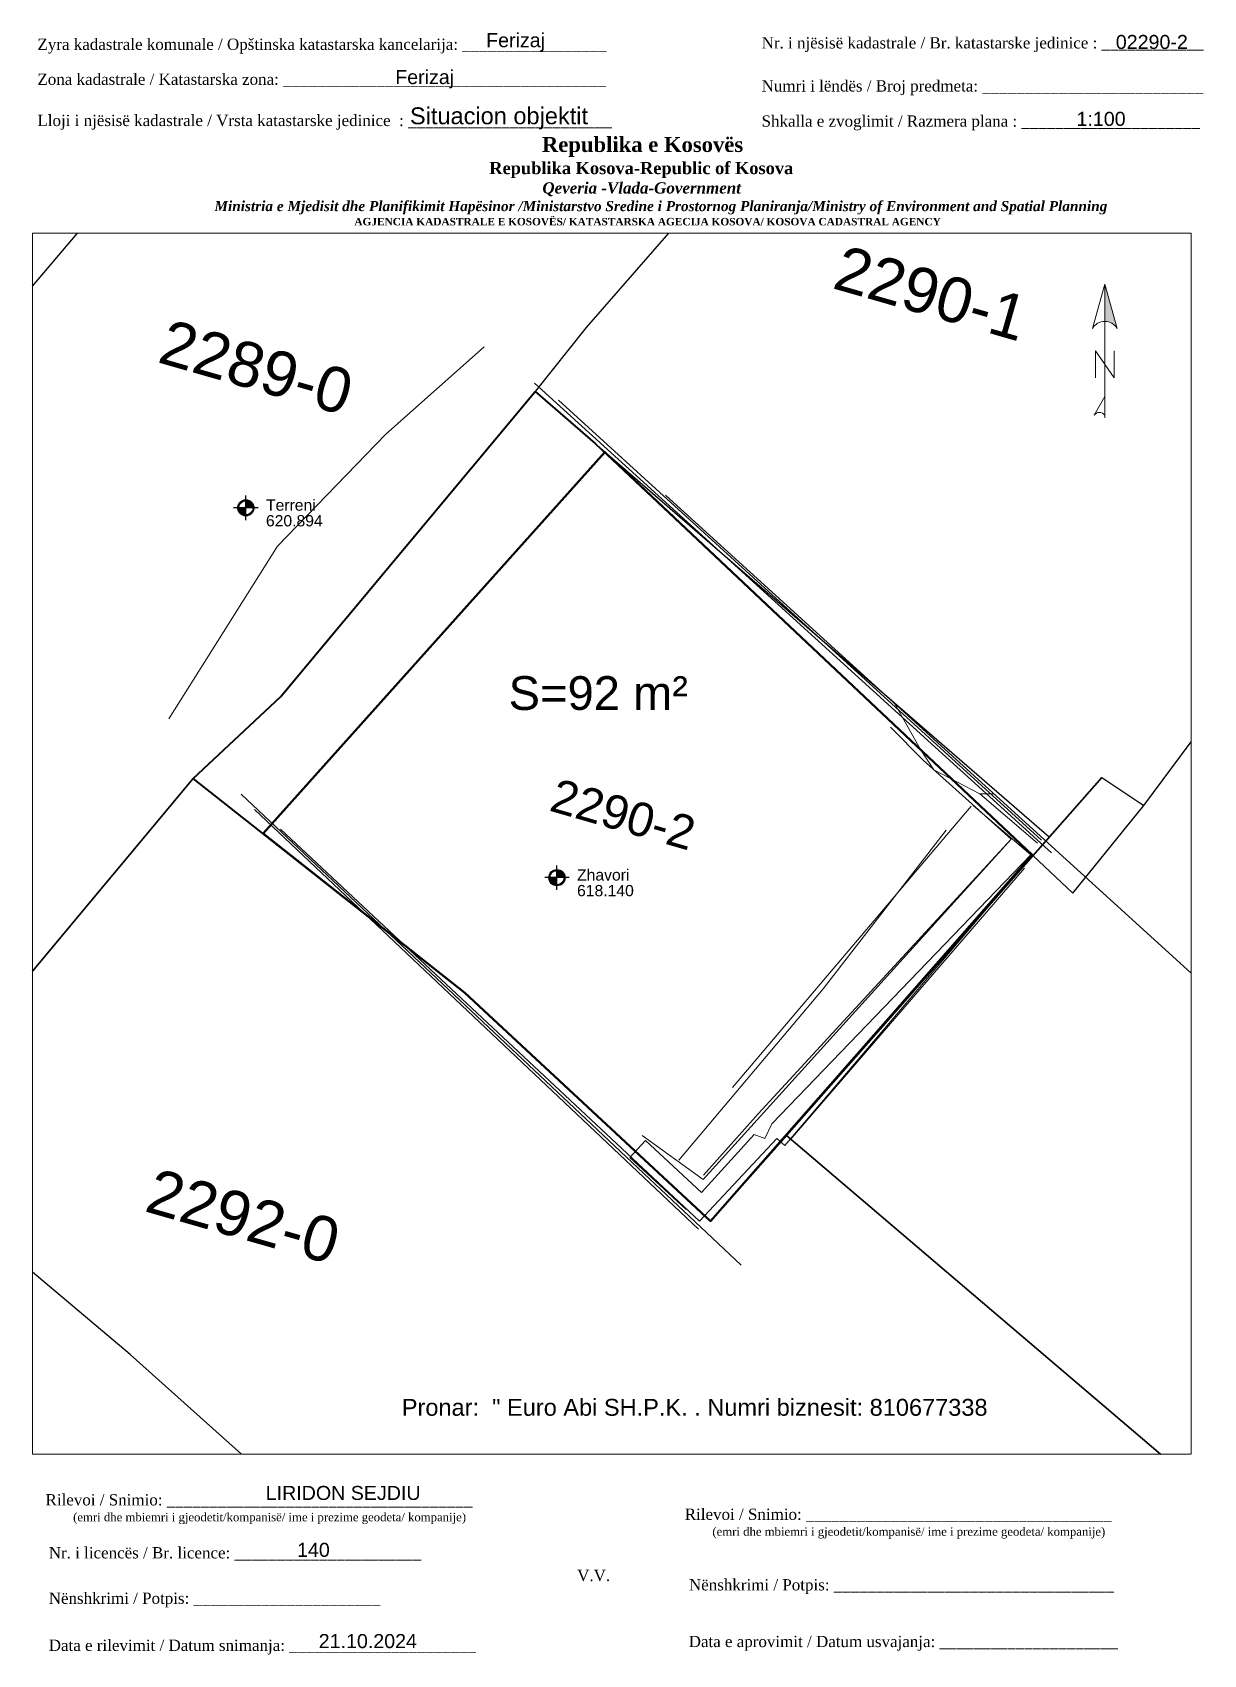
# Paper-space layout 'Layout1' of a CAD drawing. Header units: metres, sheet in millimetres. Extents: x 0 to 209, y 2 to 291.
# The model-space entities are those that its viewports show. They can reach past a viewport. Long polylines and large blocks are cut down to what shows.
import ezdxf

# ---------------------------------------------------------------- set-up
doc = ezdxf.new("R2010")
doc.units = ezdxf.units.M
doc.layers.get('0').update_dxf_attribs({"lineweight": 0})
for name, color, linetype, lineweight in [('0_Pen_No__20', 1, 'Continuous', 0), ('bodrumi', 170, 'Continuous', 0), ('burimi', 5, 'Continuous', 0), ('burimi mod', 6, 'Continuous', 0), ('germimi vija', 64, 'Continuous', 0), ('Korniza e jashtme', 7, 'Continuous', 0), ('objekt', 33, 'Continuous', 0), ('perdhesa', 1, 'Continuous', 0), ('pilotat', 4, 'Continuous', 0), ('trau pilotit', 204, 'Continuous', 0)]:
    doc.layers.add(name, color=color, linetype=linetype, lineweight=lineweight)
doc.layers.add('betoni', color=7, linetype='Continuous', lineweight=0, true_color=0x4d4d4d)
for name, color, linetype in [('Nr Parceles Baze', 7, 'Continuous'), ('parcela', 7, 'Continuous'), ('parcela baze', 7, 'Continuous'), ('Pikat', 7, 'Continuous')]:
    doc.layers.add(name, color=color, linetype=linetype)
doc.styles.get("Standard").update_dxf_attribs({"font": 'arial.ttf'})

# ---------------------------------------------------------------- blocks, each defined once
blk = doc.blocks.new('*U43')
at = {"linetype": 'ByBlock', "lineweight": -2}
blk.add_hatch(color=0, dxfattribs=at).paths.add_polyline_path([(0, 562), (0, 301, -0.269143), (87, 250)])
at = {"color": 0, "linetype": 'ByBlock', "lineweight": -2}
for points in [[(87, 250, 0.580323), (-87, 250), (0, 562), (87, 250), (0, 562), (0, 300)], [(0, -356, 0.5), (-75, -356), (0, -225)]]:
    blk.add_lwpolyline(points, format="xyb", dxfattribs=at)
for points in [[(0, -375), (0, 562)], [(-66, -94), (-66, 94), (66, -94), (66, 94)]]:
    blk.add_lwpolyline(points, dxfattribs=at)

msp = doc.modelspace()

# ---------------------------------------------------------------- hatches: boundary and pattern name
at = {"layer": 'Nr Parceles Baze'}
h = msp.add_hatch(color=256, dxfattribs=at)
h.dxf.hatch_style = 1
h.paths.add_polyline_path([(7512532.977, 4692089.896), (7512532.977, 4692089.769), (7512533.104, 4692089.769, 0.414214)])
h.paths.add_polyline_path([(7512532.977, 4692089.769), (7512532.85, 4692089.769, 0.414214), (7512532.977, 4692089.642)])
h = msp.add_hatch(color=256, dxfattribs=at)
h.dxf.hatch_style = 1
h.paths.add_polyline_path([(7512538.511, 4692083.32), (7512538.511, 4692083.193), (7512538.638, 4692083.193, 0.414214)])
h.paths.add_polyline_path([(7512538.511, 4692083.193), (7512538.384, 4692083.193, 0.414214), (7512538.511, 4692083.066)])

# ---------------------------------------------------------------- linework, layer by layer
at = {"layer": '0_Pen_No__20', "lineweight": 40, "flags": 128}
msp.add_lwpolyline([(7512538.122, 4692091.836), (7512539.19, 4692090.911), (7512546.978, 4692083.586), (7512542.592, 4692078.606), (7512541.242, 4692077.086), (7512536.872, 4692081.146), (7512532.042, 4692084.956), (7512533.592, 4692086.406)], close=True, dxfattribs=at)
at = {"layer": 'betoni', "flags": 128}
for points, elevation in [([(7512546.032, 4692084.682), (7512547.06, 4692083.804)], 622.155), ([(7512541.637, 4692079.46), (7512545.883, 4692084.464)], 621.596), ([(7512545.914, 4692084.477), (7512546.942, 4692083.599)], 622.048), ([(7512546.591, 4692083.88), (7512542.088, 4692078.993)], 622.044), ([(7512542.336, 4692078.814), (7512546.942, 4692083.599)], 622.204), ([(7512542.088, 4692078.993), (7512541.117, 4692077.906)], 622.217), ([(7512542.208, 4692078.556), (7512542.336, 4692078.814)], 622.189), ([(7512540.084, 4692078.518), (7512539.806, 4692078.217)], 622.141), ([(7512541.085, 4692077.595), (7512540.084, 4692078.518)], 622.189), ([(7512541.085, 4692077.595), (7512542.021, 4692078.628), (7512542.208, 4692078.556)], 622.189), ([(7512540.807, 4692077.294), (7512539.806, 4692078.217)], 622.189)]:
    msp.add_lwpolyline(points, dxfattribs=dict(at, elevation=elevation))
at = {"layer": 'bodrumi', "flags": 128}
for points, elevation in [([(7512540.444, 4692089.994), (7512577.445, 4692056.364)], 620.409), ([(7512545.215, 4692085.112), (7512544.979, 4692085.471), (7512544.516, 4692086.293)], 619.891), ([(7512545.215, 4692085.112), (7512546.032, 4692084.682), (7512546.288, 4692084.682)], 619.891), ([(7512541.788, 4692076.304), (7512532.894, 4692084.676)], 620.175)]:
    msp.add_lwpolyline(points, dxfattribs=dict(at, elevation=elevation))
at = {"layer": 'burimi', "lineweight": 50, "flags": 128}
msp.add_lwpolyline([(7512541.242, 4692077.086), (7512536.872, 4692081.146), (7512533.284, 4692083.977), (7512539.364, 4692090.761), (7512546.966, 4692083.597)], close=True, dxfattribs=at)
at = {"layer": 'burimi', "elevation": 620.41, "flags": 128}
msp.add_lwpolyline([(7512540.443, 4692089.995), (7512577.443, 4692056.365)], dxfattribs=at)
at = {"layer": 'burimi mod', "lineweight": 30, "flags": 128}
msp.add_lwpolyline([(7512539.19, 4692090.911), (7512547.688, 4692082.918), (7512548.952, 4692084.476)], dxfattribs=at)
at = {"layer": 'germimi vija', "elevation": 621.098, "flags": 128}
msp.add_lwpolyline([(7512531.606, 4692086.018), (7512533.537, 4692089.085), (7512535.468, 4692091.081), (7512537.214, 4692092.633)], dxfattribs=at)
at = {"layer": 'Nr Parceles Baze', "flags": 128}
for points in [[(7512533.195, 4692089.769), (7512532.758, 4692089.769)], [(7512532.977, 4692089.551), (7512532.977, 4692089.987)], [(7512538.511, 4692082.975), (7512538.511, 4692083.411)], [(7512538.729, 4692083.193), (7512538.293, 4692083.193)]]:
    msp.add_lwpolyline(points, dxfattribs=at)
at = {"layer": 'Nr Parceles Baze'}
for centre, radius in [((7512532.977, 4692089.769), 0.144), ((7512532.977, 4692089.769), 0.127), ((7512538.511, 4692083.193), 0.144), ((7512538.511, 4692083.193), 0.127)]:
    msp.add_circle(centre, radius, dxfattribs=at)
at = {"layer": 'objekt', "flags": 128}
for points, elevation in [([(7512547.31, 4692083.633), (7512538.113, 4692091.984)], 623.706), ([(7512541.027, 4692076.942), (7512533.13, 4692084.402)], 628.784), ([(7512546.827, 4692083.364), (7512542.663, 4692078.534)], 624.119)]:
    msp.add_lwpolyline(points, dxfattribs=dict(at, elevation=elevation))
at = {"layer": 'parcela', "flags": 128}
for points in [[(7512553.633, 4692107.904), (7512551.683, 4692107.874), (7512544.782, 4692099.565), (7512539.032, 4692092.976), (7512538.122, 4692091.836), (7512533.592, 4692086.406), (7512532.042, 4692084.956), (7512526.552, 4692078.387), (7512522.461, 4692073.657), (7512518.651, 4692068.967), (7512512.611, 4692074.168), (7512514.832, 4692076.897), (7512533.622, 4692098.916), (7512539.853, 4692106.215), (7512546.573, 4692114.364), (7512553.633, 4692107.904)], [(7512571.902, 4692091.054), (7512556.141, 4692074.106), (7512553.301, 4692069.496), (7512542.592, 4692078.606), (7512548.202, 4692084.976), (7512548.952, 4692084.476), (7512555.062, 4692092.705), (7512555.262, 4692092.685), (7512561.382, 4692100.564), (7512571.852, 4692091.164), (7512571.902, 4692091.054)], [(7512553.301, 4692069.496), (7512545.301, 4692061.187), (7512538.411, 4692068.017), (7512530.921, 4692074.717), (7512526.552, 4692078.387), (7512532.042, 4692084.956), (7512536.872, 4692081.146), (7512541.242, 4692077.086), (7512542.592, 4692078.606), (7512553.301, 4692069.496)]]:
    msp.add_lwpolyline(points, dxfattribs=at)
at = {"layer": 'parcela baze', "flags": 128}
msp.add_lwpolyline([(7512548.202, 4692084.976), (7512542.592, 4692078.606), (7512541.242, 4692077.086), (7512536.872, 4692081.146), (7512532.042, 4692084.956), (7512533.592, 4692086.406), (7512538.122, 4692091.836), (7512547.27, 4692083.92), (7512548.202, 4692084.976)], dxfattribs=at)
at = {"layer": 'perdhesa', "flags": 128}
for points, elevation in [([(7512538.54, 4692091.682), (7512547.133, 4692083.859)], 624.09), ([(7512533.593, 4692084.053), (7512541.05, 4692077.088)], 623.06), ([(7512546.779, 4692083.376), (7512542.566, 4692078.432)], 623.741), ([(7512542.421, 4692078.556), (7512541.05, 4692077.088)], 623.557), ([(7512542.421, 4692078.556), (7512542.566, 4692078.432)], 623.557)]:
    msp.add_lwpolyline(points, dxfattribs=dict(at, elevation=elevation))
at = {"layer": 'pilotat', "elevation": 620.096, "flags": 128}
msp.add_lwpolyline([(7512540.681, 4692078.17), (7512543.249, 4692081.215), (7512545.436, 4692084.039)], dxfattribs=at)
at = {"layer": 'trau pilotit', "flags": 128}
for points, elevation in [([(7512544.446, 4692085.866), (7512545.027, 4692085.281), (7512546.591, 4692083.88)], 621.875), ([(7512540.026, 4692078.607), (7512541.115, 4692077.829), (7512546.591, 4692083.88)], 621.792)]:
    msp.add_lwpolyline(points, dxfattribs=dict(at, elevation=elevation))

# ---------------------------------------------------------------- texts
at = {"layer": 'Nr Parceles Baze'}
for s, height, p in [('2290-1', 0.8, (7512543.387, 4692093.68)), ('2289-0', 0.8, (7512531.381, 4692092.364)), ('2290-2', 0.6, (7512538.352, 4692084.39)), ('2292-0', 0.8, (7512531.149, 4692077.268))]:
    msp.add_text(s, height=height, rotation=344.039, dxfattribs=at).set_placement(p)
for s, p in [('Terreni', (7512533.335, 4692089.718)), ('620.894', (7512533.334, 4692089.439)), ('Zhavori', (7512538.869, 4692083.142)), ('618.140', (7512538.869, 4692082.863))]:
    msp.add_text(s, height=0.2, dxfattribs=at).set_placement(p)
at = {"layer": 'Pikat', "insert": (7512537.651, 4692086.167), "char_height": 0.6, "attachment_point": 7}
msp.add_mtext('S=92 m²', dxfattribs=at)

psp = doc.layouts.get("Layout1")

# ---------------------------------------------------------------- block references
at = {"xscale": 0.0254, "yscale": 0.0254, "zscale": 0.0254}
psp.add_blockref('*U43', (191.21, 231.59), dxfattribs=at)

# ---------------------------------------------------------------- texts
for s, height, p in [('02290-2', 2.5, (193.17, 287.65)), ('Ferizaj', 2.5, (64.98, 281.42)), ('1:100', 2.5, (186.18, 273.98)), ('Pronar:  ', 3, (66.15, 44.63)), ('LIRIDON SEJDIU', 2.5, (41.94, 29.66)), ('140', 2.5, (47.51, 19.54)), ('21.10.2024', 2.5, (51.37, 3.32))]:
    psp.add_text(s, height=height).set_placement(p)
at = {"color": 1}
psp.add_text('" Euro Abi SH.P.K. . Numri biznesit: 810677338', height=3, dxfattribs=at).set_placement((82.22, 44.63))
for s, insert, char_height, width, attachment_point in [('{\\fTimes New Roman|b0|i0|c0|p18;Zyra kadastrale komunale / Opštinska katastarska kancelarija: _________________}', (1.33, 289.5), 2, 100.6873, 1), ('Ferizaj', (86.39, 288.84), 2.5, 9.9735, 5), ('{\\fTimes New Roman|b0|i0|c0|p18;Nr. i njësisë kadastrale / Br. katastarske jedinice : ____________}', (130.16, 289.75), 2, 79.9484, 1), ('{\\fTimes New Roman|b0|i0|c0|p18;Zona kadastrale / Katastarska zona: ______________________________________}', (1.33, 283.28), 2, 100.6873, 1), ('{\\fTimes New Roman|b0|i0|c0|p18;Numri i lëndës / Broj predmeta: __________________________}', (130.16, 282.09), 2, 79.9484, 1), ('Situacion objektit', (83.44, 275.32), 3, 39.1059, 5), ('{\\fTimes New Roman|b0|i0|c0|p18;Lloji i njësisë kadastrale / Vrsta katastarske jedinice  : ________________________}', (1.33, 275.95), 2, 100.6873, 1), ('{\\fTimes New Roman|b0|i0|c0|p18;Shkalla e zvoglimit / Razmera plana : _____________________}', (130.16, 275.84), 2, 79.9484, 1), ('\\pi77.297;{\\fBook Antiqua|b1|i0|c0|p18;\\H1.333x;Republika e Kosovës\\fTimes New Roman|b1|i0|c0|p18;\\P\\pi67.927;\\fBook Antiqua|b1|i0|c0|p18;\\H0.8125x;Republika Kosova-Republic of Kosova\\fTimes New Roman|b1|i0|c0|p18;\\P\\pi77.378;\\fBook Antiqua|b1|i1|c0|p18;\\H0.9233x;Qeveria -Vlada-Government \\P\\pi13.032,l6,t23.033;\\fTimes New Roman|b1|i1|c0|p18;\\H0.9x;Ministria e Mjedisit dhe Planifikimit Hapësinor /Ministarstvo Sredine i Prostornog Planiranja/Ministry of Environment and Spatial Planning\\P\\pi43.931,l0,tz;\\fBook Antiqua|b1|i0|c0|p18;\\H0.7406x;AGJENCIA KADASTRALE E KOSOVËS/ KATASTARSKA AGECIJA KOSOVA/ KOSOVA CADASTRAL AGENCY}', (13.78, 272.01), 2, 191.8237, 1), ('{\\fTimes New Roman|b0|i0|c0|p18;Rilevoi / Snimio: ____________________________________\\P     \\H0.75x;(emri dhe mbiemri i gjeodetit/kompanisë/ ime i prezime geodeta/ kompanije)}', (40.74, 28.03), 2, 74.7958, 5), ('{\\fTimes New Roman|b0|i0|c0|p18;Rilevoi / Snimio: ____________________________________\\P     \\H0.75x;(emri dhe mbiemri i gjeodetit/kompanisë/ ime i prezime geodeta/ kompanije)}', (154.46, 25.46), 2, 74.7958, 5), ('{\\fTimes New Roman|b0|i0|c0|p18;Nr. i licencës / Br. licence: ______________________\\P                                }', (3.34, 21.27), 2, 83.344, 1), ('{\\fTimes New Roman|b0|i0|c0|p18;V.V.                                 }', (100.28, 16.22), 2, 5.7076, 5), ('{\\fTimes New Roman|b0|i0|c0|p18; Nënshkrimi / Potpis: _________________________________}', (116.48, 15.58), 2, 83.344, 1), ('{\\fTimes New Roman|b0|i0|c0|p18;Nënshkrimi / Potpis: ______________________\\P                                 }', (3.34, 13.19), 2, 83.344, 1), ('{\\fTimes New Roman|b0|i0|c0|p18;Data e rilevimit / Datum snimanja: ______________________\\P                                 }', (3.34, 4.82), 2, 83.344, 1), ('{\\fTimes New Roman|b0|i0|c0|p18; Data e aprovimit / Datum usvajanja: _____________________}', (116.43, 5.5), 2, 83.344, 1)]:
    psp.add_mtext(s, dxfattribs=dict(insert=insert, char_height=char_height, width=width, attachment_point=attachment_point))

# ---------------------------------------------------------------- viewports
at = {"layer": 'Korniza e jashtme', "view_target_point": (7499131.095, 4689980.516), "view_twist_angle": 360}
psp.add_viewport(center=(103.51, 146.36), size=(206.14, 217.061), view_center_point=(13408.392, 2103.282), view_height=21.7061, dxfattribs=at)

doc.saveas('drawing.dxf')
